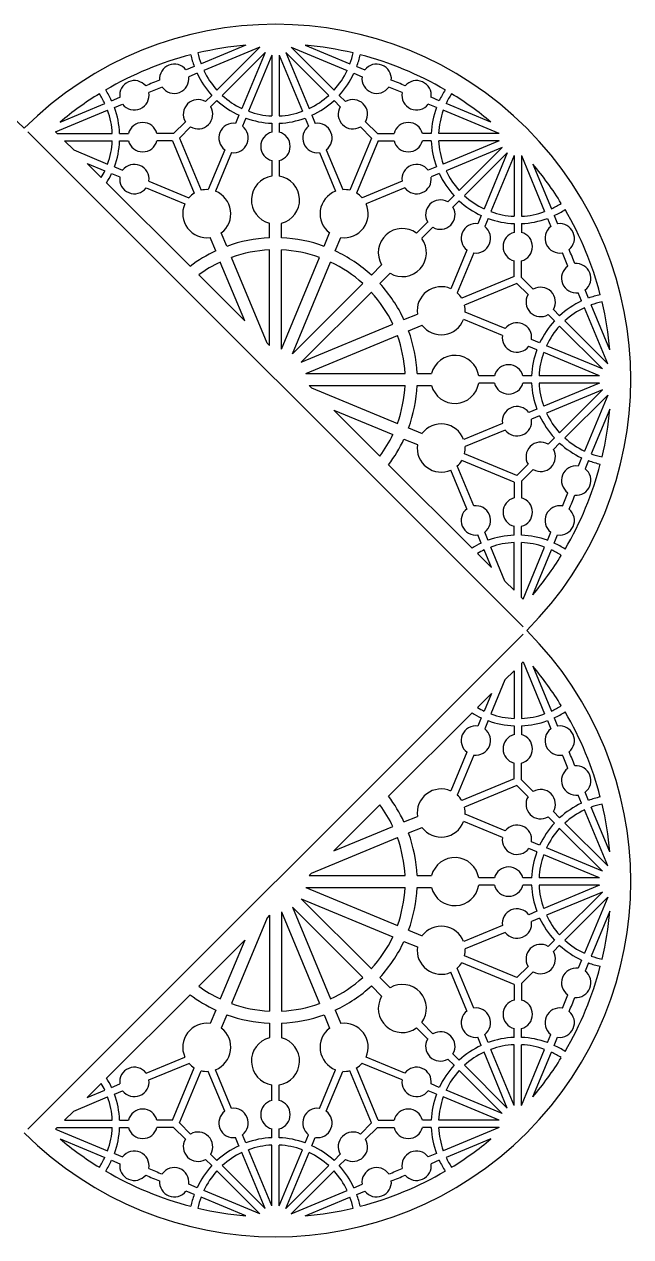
# Model space of a CAD drawing. Extents: x 50 to 298, y 2 to 250.
# Drawn here: x 173.9 to 297.6, y 2.5 to 250 of the extents above; entities that cross this region are included whole.
import ezdxf

# ---------------------------------------------------------------- set-up
doc = ezdxf.new("R2010")
doc.units = 0
doc.layers.get('0').update_dxf_attribs({"linetype": 'CONTINUOUS'})

msp = doc.modelspace()

# ---------------------------------------------------------------- linework, layer by layer
for p, q in [((219.08, 245.76), (209.94, 241.97)), ((221.94, 245.32), (210.51, 240.58)), ((221.94, 245.32), (213.19, 236.57)), ((228.33, 245.32), (239.76, 240.58)), ((228.33, 245.32), (237.08, 236.57)), ((231.19, 245.76), (240.33, 241.97)), ((223, 244.26), (214.25, 235.51)), ((223, 244.26), (218.27, 232.83)), ((224.39, 243.68), (219.65, 232.25)), ((224.39, 243.68), (224.39, 231.31)), ((225.89, 243.68), (230.62, 232.25)), ((225.89, 243.68), (225.89, 231.31)), ((227.27, 244.26), (236.02, 235.51)), ((227.27, 244.26), (232.01, 232.83)), ((208.55, 241.39), (206.88, 240.7)), ((241.72, 241.39), (243.39, 240.7)), ((209.13, 240.01), (207.46, 239.32)), ((241.15, 240.01), (242.82, 239.32)), ((212.13, 235.51), (210.85, 234.23)), ((238.14, 235.51), (239.42, 234.23)), ((181.17, 230.05), (190.31, 233.84)), ((191.7, 234.41), (193.37, 235.11)), ((192.27, 233.03), (193.94, 233.72)), ((213.19, 234.45), (211.91, 233.17)), ((237.08, 234.45), (238.36, 233.17)), ((258, 233.03), (256.33, 233.72)), ((258.57, 234.41), (256.9, 235.11)), ((269.1, 230.05), (259.96, 233.84)), ((180.26, 228.05), (190.89, 232.45)), ((217.69, 231.44), (217, 229.77)), ((219.08, 230.87), (218.39, 229.2)), ((231.19, 230.87), (231.89, 229.2)), ((232.58, 231.44), (233.27, 229.77)), ((270.81, 227.72), (259.39, 232.45)), ((174.6, 228.06), (275.67, 126.99)), ((180.26, 228.05), (180.6, 227.72)), ((204.34, 227.72), (206.75, 230.12)), ((205.54, 226.79), (207.81, 229.06)), ((224.39, 229.81), (224.39, 228)), ((225.89, 229.81), (225.89, 228)), ((244.73, 226.79), (242.47, 229.06)), ((245.93, 227.72), (243.53, 230.12)), ((180.6, 227.72), (191.83, 227.72)), ((182.1, 226.22), (183.96, 224.36)), ((182.1, 226.22), (191.83, 226.22)), ((193.33, 227.72), (195.14, 227.72)), ((193.33, 226.22), (195.14, 226.22)), ((204.34, 227.72), (200.95, 227.72)), ((204.15, 226.22), (200.95, 226.22)), ((204.15, 226.22), (208.57, 215.55)), ((205.54, 226.79), (209.96, 216.12)), ((244.73, 226.79), (240.31, 216.12)), ((246.12, 226.22), (241.7, 215.55)), ((245.93, 227.72), (249.33, 227.72)), ((246.12, 226.22), (249.33, 226.22)), ((256.94, 227.72), (255.14, 227.72)), ((256.94, 226.22), (255.14, 226.22)), ((270.81, 227.72), (258.44, 227.72)), ((270.81, 226.22), (258.44, 226.22)), ((270.81, 226.22), (259.39, 221.49)), ((183.96, 224.36), (190.89, 221.49)), ((214.78, 224.4), (211.4, 216.26)), ((216.16, 223.83), (212.89, 215.94)), ((234.11, 223.83), (237.38, 215.94)), ((235.49, 224.4), (238.87, 216.26)), ((271.39, 224.83), (259.96, 220.1)), ((271.39, 224.83), (262.64, 216.09)), ((272.45, 223.77), (263.7, 215.03)), ((272.45, 223.77), (267.71, 212.35)), ((273.83, 223.2), (269.1, 211.77)), ((273.83, 223.2), (273.83, 210.83)), ((275.33, 223.2), (280.07, 211.77)), ((275.33, 223.2), (275.33, 210.83)), ((186.73, 221.58), (189.59, 218.73)), ((186.73, 221.58), (190.31, 220.1)), ((192.27, 220.91), (193.94, 220.22)), ((224.39, 222.19), (224.39, 218.99)), ((225.89, 222.19), (225.89, 218.99)), ((258, 220.91), (256.33, 220.22)), ((277.67, 221.49), (281.45, 212.35)), ((191.7, 219.53), (193.37, 218.84)), ((199.31, 218), (207.46, 214.62)), ((250.96, 218), (242.81, 214.62)), ((258.57, 219.53), (256.9, 218.84)), ((190.68, 217.64), (207.71, 200.61)), ((198.74, 216.61), (206.63, 213.34)), ((251.54, 216.61), (243.64, 213.34)), ((261.58, 215.03), (260.3, 213.75)), ((262.64, 213.97), (261.36, 212.69)), ((267.14, 210.96), (266.45, 209.29)), ((282.03, 210.96), (282.72, 209.29)), ((223.91, 206.42), (223.91, 209.38)), ((226.36, 206.42), (226.36, 209.38)), ((256.19, 209.64), (253.93, 207.38)), ((257.25, 208.58), (254.99, 206.32)), ((268.53, 210.39), (267.83, 208.72)), ((273.83, 209.33), (273.83, 207.52)), ((275.33, 209.33), (275.33, 207.52)), ((280.64, 210.39), (281.33, 208.72)), ((212.94, 203.75), (211.81, 206.48)), ((215.21, 204.69), (214.08, 207.42)), ((235.06, 204.69), (236.19, 207.42)), ((237.33, 203.75), (238.46, 206.48)), ((223.91, 184.41), (223.91, 203.96)), ((226.36, 183.7), (226.36, 203.96)), ((264.22, 203.92), (260.95, 196.03)), ((265.61, 203.35), (262.24, 195.2)), ((218.87, 189.45), (213.88, 201.48)), ((223.41, 184.91), (216.15, 202.42)), ((226.36, 183.7), (234.12, 202.42)), ((228.63, 182.76), (236.39, 201.48)), ((244.7, 198.82), (246.79, 200.92)), ((273.83, 198.51), (273.83, 201.71)), ((275.33, 198.32), (275.33, 201.71)), ((209.47, 198.85), (218.87, 189.45)), ((246.44, 197.09), (248.53, 199.18)), ((273.83, 198.51), (263.16, 194.09)), ((275.33, 198.32), (277.74, 195.91)), ((228.63, 182.76), (242.96, 197.09)), ((274.41, 197.12), (263.74, 192.7)), ((274.41, 197.12), (276.67, 194.85)), ((289.01, 194.11), (288.32, 195.78)), ((230.37, 181.02), (244.7, 195.35)), ((287.62, 193.53), (286.93, 195.2)), ((251.36, 189.72), (254.1, 190.85)), ((272.02, 187.88), (263.87, 191.26)), ((282.06, 189.47), (280.78, 190.75)), ((283.12, 190.53), (281.84, 191.81)), ((292.93, 180.72), (288.2, 192.15)), ((293.37, 183.58), (289.58, 192.72)), ((230.37, 181.02), (249.09, 188.78)), ((252.3, 187.45), (255.04, 188.58)), ((271.44, 186.5), (263.55, 189.77)), ((291.87, 179.66), (283.12, 188.41)), ((292.93, 180.72), (284.18, 189.47)), ((231.31, 178.75), (250.03, 186.51)), ((279.05, 184.97), (277.38, 185.66)), ((223.41, 184.91), (223.91, 184.41)), ((278.48, 183.58), (276.81, 184.27)), ((291.87, 179.66), (280.44, 184.39)), ((291.29, 178.27), (279.87, 183.01)), ((231.31, 178.75), (251.57, 178.75)), ((254.03, 178.75), (256.99, 178.75)), ((269.81, 178.27), (266.61, 178.27)), ((277.42, 178.27), (275.62, 178.27)), ((291.29, 178.27), (278.93, 178.27)), ((232.02, 176.3), (232.52, 175.79)), ((232.02, 176.3), (251.57, 176.3)), ((232.52, 175.79), (250.03, 168.54)), ((254.03, 176.3), (256.99, 176.3)), ((269.81, 176.77), (266.61, 176.77)), ((277.42, 176.77), (275.62, 176.77)), ((291.29, 176.77), (278.93, 176.77)), ((291.29, 176.77), (279.87, 172.04)), ((291.87, 175.39), (280.44, 170.65)), ((291.87, 175.39), (283.12, 166.64)), ((292.93, 174.33), (284.18, 165.58)), ((292.93, 174.33), (288.2, 162.9)), ((237.06, 171.25), (246.46, 161.85)), ((237.06, 171.25), (249.09, 166.27)), ((278.48, 171.47), (276.81, 170.77)), ((293.37, 171.47), (289.58, 162.33)), ((271.44, 168.55), (263.55, 165.28)), ((279.05, 170.08), (277.38, 169.39)), ((252.3, 167.6), (255.04, 166.47)), ((272.02, 167.17), (263.87, 163.79)), ((251.36, 165.33), (254.1, 164.2)), ((282.06, 165.58), (280.78, 164.3)), ((283.12, 164.52), (281.84, 163.24)), ((273.83, 156.54), (263.16, 160.96)), ((274.41, 157.93), (263.74, 162.35)), ((287.62, 161.51), (286.93, 159.84)), ((289.01, 160.94), (288.32, 159.27)), ((248.22, 160.1), (265.25, 143.07)), ((264.22, 151.12), (260.95, 159.02)), ((265.61, 151.7), (262.24, 159.85)), ((274.41, 157.93), (276.67, 160.19)), ((275.33, 156.73), (277.74, 159.13)), ((273.83, 156.54), (273.83, 153.33)), ((275.33, 156.73), (275.33, 153.33)), ((268.53, 144.66), (267.83, 146.33)), ((273.83, 145.72), (273.83, 147.52)), ((275.33, 145.72), (275.33, 147.52)), ((280.64, 144.66), (281.33, 146.33)), ((267.14, 144.09), (266.45, 145.76)), ((273.83, 134.48), (273.83, 144.22)), ((275.33, 132.98), (275.33, 144.22)), ((282.03, 144.09), (282.72, 145.76)), ((266.34, 141.97), (269.2, 139.12)), ((269.2, 139.12), (267.71, 142.7)), ((271.97, 136.35), (269.1, 143.27)), ((275.67, 132.65), (280.07, 143.27)), ((277.67, 133.56), (281.45, 142.7)), ((271.97, 136.35), (273.83, 134.48)), ((275.33, 132.98), (275.67, 132.65)), ((275.67, 125.53), (174.6, 24.46)), ((275.67, 119.87), (275.33, 119.53)), ((275.33, 119.53), (275.33, 108.3)), ((275.67, 119.87), (280.07, 109.24)), ((277.67, 118.96), (281.45, 109.82)), ((273.83, 118.03), (271.97, 116.17)), ((273.83, 118.03), (273.83, 108.3)), ((271.97, 116.17), (269.1, 109.24)), ((269.2, 113.4), (266.34, 110.54)), ((269.2, 113.4), (267.71, 109.82)), ((265.25, 109.45), (248.22, 92.42)), ((267.14, 108.43), (266.45, 106.76)), ((268.53, 107.86), (267.83, 106.19)), ((273.83, 106.8), (273.83, 104.99)), ((275.33, 106.8), (275.33, 104.99)), ((280.64, 107.86), (281.33, 106.19)), ((282.03, 108.43), (282.72, 106.76)), ((264.22, 101.39), (260.95, 93.5)), ((265.61, 100.82), (262.24, 92.67)), ((273.83, 95.98), (273.83, 99.18)), ((275.33, 95.79), (275.33, 99.18)), ((273.83, 95.98), (263.16, 91.56)), ((274.41, 94.59), (263.74, 90.17)), ((274.41, 94.59), (276.67, 92.32)), ((275.33, 95.79), (277.74, 93.38)), ((287.62, 91), (286.93, 92.67)), ((289.01, 91.58), (288.32, 93.25)), ((246.46, 90.66), (237.06, 81.26)), ((283.12, 88), (281.84, 89.28)), ((292.93, 78.19), (288.2, 89.62)), ((293.37, 81.05), (289.58, 90.19)), ((251.36, 87.19), (254.1, 88.32)), ((271.44, 83.97), (263.55, 87.24)), ((272.02, 85.35), (263.87, 88.73)), ((282.06, 86.94), (280.78, 88.21)), ((292.93, 78.19), (284.18, 86.94)), ((237.06, 81.26), (249.09, 86.24)), ((252.3, 84.92), (255.04, 86.05)), ((291.87, 77.13), (283.12, 85.87)), ((232.52, 76.72), (250.03, 83.97)), ((278.48, 81.05), (276.81, 81.74)), ((279.05, 82.44), (277.38, 83.13)), ((291.87, 77.13), (280.44, 81.86)), ((291.29, 75.74), (279.87, 80.48)), ((232.52, 76.72), (232.02, 76.22)), ((232.02, 76.22), (251.57, 76.22)), ((254.03, 76.22), (256.99, 76.22)), ((269.81, 75.74), (266.61, 75.74)), ((277.42, 75.74), (275.62, 75.74)), ((291.29, 75.74), (278.93, 75.74)), ((231.31, 73.76), (251.57, 73.76)), ((231.31, 73.76), (250.03, 66.01)), ((254.03, 73.76), (256.99, 73.76)), ((269.81, 74.24), (266.61, 74.24)), ((277.42, 74.24), (275.62, 74.24)), ((291.29, 74.24), (278.93, 74.24)), ((291.29, 74.24), (279.87, 69.51)), ((291.87, 72.86), (280.44, 68.12)), ((291.87, 72.86), (283.12, 64.11)), ((292.93, 71.8), (284.18, 63.05)), ((292.93, 71.8), (288.2, 60.37)), ((228.63, 69.76), (242.96, 55.43)), ((228.63, 69.76), (236.39, 51.04)), ((230.37, 71.49), (249.09, 63.74)), ((230.37, 71.49), (244.7, 57.17)), ((223.41, 67.61), (216.15, 50.1)), ((223.91, 68.11), (223.41, 67.61)), ((223.91, 68.11), (223.91, 48.56)), ((226.36, 68.82), (234.12, 50.1)), ((226.36, 68.82), (226.36, 48.56)), ((278.48, 68.94), (276.81, 68.24)), ((279.05, 67.55), (277.38, 66.86)), ((293.37, 68.94), (289.58, 59.8)), ((252.3, 65.07), (255.04, 63.94)), ((271.44, 66.02), (263.55, 62.75)), ((272.02, 64.63), (263.87, 61.26)), ((218.87, 63.07), (209.47, 53.67)), ((218.87, 63.07), (213.88, 51.04)), ((251.36, 62.8), (254.1, 61.67)), ((282.06, 63.05), (280.78, 61.77)), ((283.12, 61.99), (281.84, 60.71)), ((274.41, 55.4), (263.74, 59.82)), ((265.61, 49.17), (262.24, 57.32)), ((273.83, 54.01), (263.16, 58.43)), ((274.41, 55.4), (276.67, 57.66)), ((287.62, 58.98), (286.93, 57.31)), ((289.01, 58.41), (288.32, 56.74)), ((246.44, 55.43), (248.53, 53.34)), ((264.22, 48.59), (260.95, 56.49)), ((275.33, 54.2), (277.74, 56.6)), ((244.7, 53.69), (246.79, 51.6)), ((273.83, 54.01), (273.83, 50.8)), ((275.33, 54.2), (275.33, 50.8)), ((207.71, 51.91), (190.68, 34.88)), ((212.94, 48.77), (211.81, 46.03)), ((215.21, 47.83), (214.08, 45.09)), ((235.06, 47.83), (236.19, 45.09)), ((237.33, 48.77), (238.46, 46.03)), ((223.91, 46.1), (223.91, 43.14)), ((226.36, 46.1), (226.36, 43.14)), ((256.19, 42.88), (253.93, 45.14)), ((257.25, 43.94), (254.99, 46.2)), ((273.83, 43.19), (273.83, 44.99)), ((275.33, 43.19), (275.33, 44.99)), ((267.14, 41.56), (266.45, 43.23)), ((268.53, 42.13), (267.83, 43.8)), ((280.64, 42.13), (281.33, 43.8)), ((282.03, 41.56), (282.72, 43.23)), ((262.64, 38.55), (261.36, 39.83)), ((272.45, 28.74), (267.71, 40.17)), ((273.83, 29.32), (269.1, 40.74)), ((273.83, 29.32), (273.83, 41.69)), ((275.33, 29.32), (275.33, 41.69)), ((275.33, 29.32), (280.07, 40.74)), ((277.67, 31.03), (281.45, 40.17)), ((198.74, 35.9), (206.63, 39.17)), ((199.31, 34.52), (207.46, 37.89)), ((250.96, 34.52), (242.81, 37.89)), ((251.54, 35.9), (243.64, 39.17)), ((261.58, 37.49), (260.3, 38.77)), ((272.45, 28.74), (263.7, 37.49)), ((204.15, 26.3), (208.57, 36.97)), ((205.54, 25.72), (209.96, 36.39)), ((214.78, 28.11), (211.4, 36.26)), ((216.16, 28.69), (212.89, 36.58)), ((234.11, 28.69), (237.38, 36.58)), ((235.49, 28.11), (238.87, 36.26)), ((244.73, 25.72), (240.31, 36.39)), ((246.12, 26.3), (241.7, 36.97)), ((271.39, 27.68), (262.64, 36.43)), ((189.59, 33.79), (186.73, 30.93)), ((186.73, 30.93), (190.31, 32.42)), ((191.7, 32.99), (193.37, 33.68)), ((192.27, 31.6), (193.94, 32.3)), ((224.39, 30.32), (224.39, 33.52)), ((225.89, 30.32), (225.89, 33.52)), ((258, 31.6), (256.33, 32.3)), ((258.57, 32.99), (256.9, 33.68)), ((271.39, 27.68), (259.96, 32.42)), ((183.96, 28.16), (190.89, 31.03)), ((270.81, 26.3), (259.39, 31.03)), ((183.96, 28.16), (182.1, 26.3)), ((180.6, 24.8), (180.26, 24.46)), ((180.6, 24.8), (191.83, 24.8)), ((182.1, 26.3), (191.83, 26.3)), ((193.33, 26.3), (195.14, 26.3)), ((193.33, 24.8), (195.14, 24.8)), ((204.15, 26.3), (200.95, 26.3)), ((204.34, 24.8), (200.95, 24.8)), ((204.34, 24.8), (206.75, 22.39)), ((205.54, 25.72), (207.81, 23.45)), ((244.73, 25.72), (242.47, 23.45)), ((245.93, 24.8), (243.53, 22.39)), ((245.93, 24.8), (249.33, 24.8)), ((246.12, 26.3), (249.33, 26.3)), ((256.94, 26.3), (255.14, 26.3)), ((256.94, 24.8), (255.14, 24.8)), ((270.81, 26.3), (258.44, 26.3)), ((270.81, 24.8), (258.44, 24.8)), ((270.81, 24.8), (259.39, 20.06)), ((180.26, 24.46), (190.89, 20.06)), ((181.17, 22.46), (190.31, 18.68)), ((217.69, 21.08), (217, 22.74)), ((219.08, 21.65), (218.39, 23.32)), ((224.39, 22.71), (224.39, 24.51)), ((225.89, 22.71), (225.89, 24.51)), ((231.19, 21.65), (231.89, 23.32)), ((232.58, 21.08), (233.27, 22.74)), ((269.1, 22.46), (259.96, 18.68)), ((224.39, 8.83), (219.65, 20.26)), ((224.39, 8.83), (224.39, 21.2)), ((225.89, 8.83), (225.89, 21.2)), ((225.89, 8.83), (230.62, 20.26)), ((191.7, 18.1), (193.37, 17.41)), ((192.27, 19.49), (193.94, 18.8)), ((212.13, 17.01), (210.85, 18.29)), ((213.19, 18.07), (211.91, 19.35)), ((223, 8.26), (218.27, 19.69)), ((227.27, 8.26), (232.01, 19.69)), ((237.08, 18.07), (238.36, 19.35)), ((238.14, 17.01), (239.42, 18.29)), ((258, 19.49), (256.33, 18.8)), ((258.57, 18.1), (256.9, 17.41)), ((221.94, 7.2), (213.19, 15.95)), ((223, 8.26), (214.25, 17.01)), ((227.27, 8.26), (236.02, 17.01)), ((228.33, 7.2), (237.08, 15.95)), ((209.13, 12.51), (207.46, 13.2)), ((241.15, 12.51), (242.82, 13.2)), ((208.55, 11.12), (206.88, 11.81)), ((219.08, 6.76), (209.94, 10.55)), ((221.94, 7.2), (210.51, 11.93)), ((228.33, 7.2), (239.76, 11.93)), ((231.19, 6.76), (240.33, 10.55)), ((241.72, 11.12), (243.39, 11.81))]:
    msp.add_line(p, q)
for centre, radius, start, end in [((122.61, 177.52), 72.5, 45, 225), ((225.14, 177.52), 72.5, 315, 135), ((225.14, 177.52), 68.5, 95.0727, 103.3531), ((225.14, 177.52), 68.5, 76.6469, 84.9273), ((225.14, 177.52), 68.5, 104.6087, 120.3913), ((225.14, 247.45), 17.66, 191.9078, 200.0655), ((225.14, 247.45), 16.16, 191.7152, 199.8394), ((225.14, 247.45), 16.16, 340.1606, 348.2848), ((225.14, 247.45), 17.66, 339.9345, 348.0922), ((225.14, 177.52), 68.5, 59.6087, 75.3913), ((204.48, 238.9), 3, 36.9775, 185.4009), ((225.14, 247.45), 16.16, 205.1606, 222.3394), ((225.14, 247.45), 16.16, 317.6606, 334.8394), ((245.79, 238.9), 3, 354.5991, 143.0225), ((196.34, 235.52), 3, 39.5991, 188.0225), ((225.14, 177.52), 65.51, 111.1525, 113.8475), ((204.48, 238.9), 3, 214.3634, 8.0225), ((225.14, 247.45), 17.66, 204.9345, 222.5655), ((225.14, 247.45), 17.66, 317.4345, 335.0655), ((245.79, 238.9), 3, 171.9775, 325.6366), ((225.14, 177.52), 65.51, 66.1525, 68.8475), ((253.93, 235.52), 3, 351.9775, 140.4009), ((225.14, 177.52), 68.5, 121.6469, 129.9273), ((175.69, 226.97), 16.16, 25.1606, 33.2848), ((175.69, 226.97), 17.66, 24.9345, 33.0922), ((196.34, 235.52), 3, 216.9775, 10.6366), ((225.14, 177.52), 64.01, 111.1823, 113.8177), ((225.14, 247.45), 16.16, 227.6606, 244.8394), ((225.14, 247.45), 16.16, 295.1606, 312.3394), ((225.14, 177.52), 64.01, 66.1823, 68.8177), ((253.93, 235.52), 3, 169.3634, 323.0225), ((274.58, 226.97), 17.66, 146.9078, 155.0655), ((274.58, 226.97), 16.16, 146.7152, 154.8394), ((225.14, 177.52), 68.5, 50.0727, 58.3531), ((175.69, 226.97), 17.66, 2.4345, 20.0655), ((209.33, 231.65), 3, 59.4775, 210.5225), ((209.33, 231.65), 3, 239.4775, 30.5225), ((225.14, 247.45), 17.66, 227.4345, 245.0655), ((225.14, 247.45), 17.66, 294.9345, 312.5655), ((240.94, 231.65), 3, 149.4775, 300.5225), ((240.94, 231.65), 3, 329.4775, 120.5225), ((274.58, 226.97), 17.66, 159.9345, 177.5655), ((175.69, 226.97), 16.16, 2.6606, 19.8394), ((225.14, 247.45), 17.66, 249.9345, 267.5655), ((225.14, 247.45), 16.16, 250.1606, 267.3394), ((225.14, 247.45), 16.16, 272.6606, 289.8394), ((225.14, 247.45), 17.66, 272.4345, 290.0655), ((274.58, 226.97), 16.16, 160.1606, 177.3394), ((198.04, 226.97), 3, 14.4775, 165.5225), ((216.58, 226.8), 3, 81.9775, 233.0225), ((216.58, 226.8), 3, 261.9775, 53.0225), ((225.14, 225.1), 3, 104.4775, 255.5225), ((225.14, 225.1), 3, 284.4775, 75.5225), ((233.69, 226.8), 3, 126.9775, 278.0225), ((233.69, 226.8), 3, 306.9775, 98.0225), ((252.23, 226.97), 3, 14.4775, 165.5225), ((175.69, 226.97), 16.16, 340.1606, 357.3394), ((175.69, 226.97), 17.66, 339.9345, 357.5655), ((198.04, 226.97), 3, 194.4775, 345.5225), ((252.23, 226.97), 3, 194.4775, 345.5225), ((274.58, 226.97), 17.66, 182.4345, 200.0655), ((274.58, 226.97), 16.16, 182.6606, 199.8394), ((196.34, 218.42), 3, 351.9775, 143.0225), ((253.93, 218.42), 3, 36.9775, 188.0225), ((225.14, 177.52), 68.5, 31.6469, 39.9273), ((175.69, 226.97), 16.16, 329.334, 334.8394), ((175.69, 226.97), 17.66, 328.0935, 335.0655), ((196.34, 218.42), 3, 171.9775, 323.0225), ((225.14, 214.14), 4.91, 98.7791, 255.5225), ((225.14, 214.14), 4.91, 284.4775, 81.2209), ((253.93, 218.42), 3, 216.9775, 8.0225), ((274.58, 226.97), 17.66, 204.9345, 222.5655), ((274.58, 226.97), 16.16, 205.1606, 222.3394), ((211.12, 211.35), 4.91, 121.2791, 138.2422), ((211.12, 211.35), 4.91, 86.7578, 103.7209), ((211.12, 211.35), 4.91, 306.9775, 68.9078), ((239.15, 211.35), 4.91, 111.0922, 233.0225), ((239.15, 211.35), 4.91, 76.2791, 93.2422), ((239.15, 211.35), 4.91, 41.7578, 58.7209), ((211.12, 211.35), 4.91, 156.0922, 278.0225), ((239.15, 211.35), 4.91, 261.9775, 23.9078), ((258.78, 211.16), 3, 59.4775, 210.5225), ((274.58, 226.97), 17.66, 227.4345, 245.0655), ((274.58, 226.97), 16.16, 227.6606, 244.8394), ((274.58, 226.97), 16.16, 295.1606, 303.2848), ((258.78, 211.16), 3, 239.4775, 30.5225), ((274.58, 226.97), 16.16, 250.1606, 267.3394), ((274.58, 226.97), 16.16, 272.6606, 289.8394), ((274.58, 226.97), 17.66, 294.9345, 303.0922), ((225.14, 177.52), 68.5, 14.6087, 30.3913), ((251.03, 203.41), 4.91, 53.7791, 210.5225), ((266.03, 206.32), 3, 81.9775, 233.0225), ((266.03, 206.32), 3, 261.9775, 53.0225), ((274.58, 226.97), 17.66, 249.9345, 267.5655), ((274.58, 226.97), 17.66, 272.4345, 290.0655), ((283.14, 206.32), 3, 126.9775, 280.6366), ((283.14, 206.32), 3, 309.5991, 98.0225), ((225.14, 177.52), 28.92, 92.4345, 110.0655), ((225.14, 177.52), 28.92, 69.9345, 87.5655), ((251.03, 203.41), 4.91, 239.4775, 36.2209), ((274.58, 204.62), 3, 104.4775, 255.5225), ((274.58, 204.62), 3, 284.4775, 75.5225), ((225.14, 177.52), 28.92, 114.9345, 127.0503), ((225.14, 177.52), 26.46, 92.6606, 109.8394), ((225.14, 177.52), 26.46, 70.1606, 87.3394), ((225.14, 177.52), 28.92, 47.4345, 65.0655), ((225.14, 177.52), 64.01, 21.1823, 23.8177), ((225.14, 177.52), 65.51, 21.1525, 23.8475), ((225.14, 177.52), 26.46, 115.1606, 126.3068), ((225.14, 177.52), 26.46, 47.6606, 64.8394), ((286.51, 198.17), 3, 124.3634, 278.0225), ((286.51, 198.17), 3, 306.9775, 95.4009), ((225.14, 177.52), 28.92, 24.9345, 42.5655), ((258.96, 191.54), 4.91, 66.0922, 188.0225), ((279.26, 193.33), 3, 329.4775, 120.5225), ((225.14, 177.52), 26.46, 25.1606, 42.3394), ((258.96, 191.54), 4.91, 31.2791, 48.2422), ((279.26, 193.33), 3, 149.4775, 300.5225), ((295.06, 177.52), 17.66, 114.9345, 132.5655), ((295.06, 177.52), 17.66, 101.9078, 110.0655), ((295.06, 177.52), 16.16, 101.7152, 109.8394), ((225.14, 177.52), 68.5, 5.0727, 13.3531), ((258.96, 191.54), 4.91, 356.7578, 13.7209), ((295.06, 177.52), 16.16, 115.1606, 132.3394), ((258.96, 191.54), 4.91, 216.9775, 338.9078), ((274.41, 186.08), 3, 351.9775, 143.0225), ((295.06, 177.52), 17.66, 137.4345, 155.0655), ((295.06, 177.52), 16.16, 137.6606, 154.8394), ((225.14, 177.52), 26.46, 2.6606, 19.8394), ((225.14, 177.52), 28.92, 2.4345, 20.0655), ((274.41, 186.08), 3, 171.9775, 323.0225), ((295.06, 177.52), 17.66, 159.9345, 177.5655), ((261.75, 177.52), 4.91, 8.7791, 165.5225), ((295.06, 177.52), 16.16, 160.1606, 177.3394), ((272.71, 177.52), 3, 14.4775, 165.5225), ((225.14, 177.52), 26.46, 340.1606, 357.3394), ((225.14, 177.52), 28.92, 339.9345, 357.5655), ((261.75, 177.52), 4.91, 194.4775, 351.2209), ((272.71, 177.52), 3, 194.4775, 345.5225), ((295.06, 177.52), 17.66, 182.4345, 200.0655), ((295.06, 177.52), 16.16, 182.6606, 199.8394), ((274.41, 168.97), 3, 36.9775, 188.0225), ((225.14, 177.52), 68.5, 346.6469, 354.9273), ((258.96, 163.51), 4.91, 21.0922, 143.0225), ((274.41, 168.97), 3, 216.9775, 8.0225), ((295.06, 177.52), 17.66, 204.9345, 222.5655), ((295.06, 177.52), 16.16, 205.1606, 222.3394), ((225.14, 177.52), 26.46, 323.6932, 334.8394), ((225.14, 177.52), 28.92, 322.9497, 335.0655), ((258.96, 163.51), 4.91, 171.9775, 293.9078), ((258.96, 163.51), 4.91, 346.2791, 3.2422), ((279.26, 161.72), 3, 59.4775, 210.5225), ((295.06, 177.52), 17.66, 227.4345, 245.0655), ((295.06, 177.52), 16.16, 227.6606, 244.8394), ((258.96, 163.51), 4.91, 311.7578, 328.7209), ((279.26, 161.72), 3, 239.4775, 30.5225), ((295.06, 177.52), 17.66, 249.9345, 258.0922), ((295.06, 177.52), 16.16, 250.1606, 258.2848), ((286.51, 156.87), 3, 81.9775, 235.6366), ((225.14, 177.52), 68.5, 329.6087, 345.3913), ((286.51, 156.87), 3, 264.5991, 53.0225), ((225.14, 177.52), 64.01, 336.1823, 338.8177), ((225.14, 177.52), 65.51, 336.1525, 338.8475), ((266.03, 148.73), 3, 126.9775, 278.0225), ((266.03, 148.73), 3, 306.9775, 98.0225), ((274.58, 150.43), 3, 104.4775, 255.5225), ((274.58, 150.43), 3, 284.4775, 75.5225), ((283.14, 148.73), 3, 79.3634, 233.0225), ((283.14, 148.73), 3, 261.9775, 50.4009), ((274.58, 128.08), 17.66, 114.9345, 121.9065), ((274.58, 128.08), 17.66, 92.4345, 110.0655), ((274.58, 128.08), 16.16, 92.6606, 109.8394), ((274.58, 128.08), 17.66, 69.9345, 87.5655), ((274.58, 128.08), 16.16, 70.1606, 87.3394), ((274.58, 128.08), 17.66, 56.9078, 65.0655), ((274.58, 128.08), 16.16, 115.1606, 120.666), ((225.14, 177.52), 68.5, 320.0727, 328.3531), ((274.58, 128.08), 16.16, 56.7152, 64.8394), ((225.14, 74.99), 72.5, 225, 45), ((225.14, 74.99), 68.5, 31.6469, 39.9273), ((274.58, 124.44), 17.66, 238.0935, 245.0655), ((274.58, 124.44), 16.16, 239.334, 244.8394), ((274.58, 124.44), 16.16, 250.1606, 267.3394), ((274.58, 124.44), 16.16, 272.6606, 289.8394), ((274.58, 124.44), 16.16, 295.1606, 303.2848), ((274.58, 124.44), 17.66, 294.9345, 303.0922), ((225.14, 74.99), 68.5, 14.6087, 30.3913), ((266.03, 103.79), 3, 81.9775, 233.0225), ((274.58, 124.44), 17.66, 249.9345, 267.5655), ((274.58, 124.44), 17.66, 272.4345, 290.0655), ((283.14, 103.79), 3, 309.5991, 98.0225), ((266.03, 103.79), 3, 261.9775, 53.0225), ((274.58, 102.09), 3, 104.4775, 255.5225), ((274.58, 102.09), 3, 284.4775, 75.5225), ((283.14, 103.79), 3, 126.9775, 280.6366), ((225.14, 74.99), 64.01, 21.1823, 23.8177), ((225.14, 74.99), 65.51, 21.1525, 23.8475), ((286.51, 95.64), 3, 124.3634, 278.0225), ((286.51, 95.64), 3, 306.9775, 95.4009), ((225.14, 74.99), 28.92, 24.9345, 37.0503), ((258.96, 89), 4.91, 66.0922, 188.0225), ((258.96, 89), 4.91, 31.2791, 48.2422), ((279.26, 90.8), 3, 149.4775, 300.5225), ((279.26, 90.8), 3, 329.4775, 120.5225), ((295.06, 74.99), 17.66, 101.9078, 110.0655), ((225.14, 74.99), 26.46, 25.1606, 36.3068), ((258.96, 89), 4.91, 356.7578, 13.7209), ((295.06, 74.99), 17.66, 114.9345, 132.5655), ((295.06, 74.99), 16.16, 115.1606, 132.3394), ((295.06, 74.99), 16.16, 101.7152, 109.8394), ((225.14, 74.99), 68.5, 5.0727, 13.3531), ((258.96, 89), 4.91, 216.9775, 338.9078), ((295.06, 74.99), 17.66, 137.4345, 155.0655), ((225.14, 74.99), 28.92, 2.4345, 20.0655), ((274.41, 83.55), 3, 351.9775, 143.0225), ((295.06, 74.99), 16.16, 137.6606, 154.8394), ((225.14, 74.99), 26.46, 2.6606, 19.8394), ((274.41, 83.55), 3, 171.9775, 323.0225), ((261.75, 74.99), 4.91, 8.7791, 165.5225), ((295.06, 74.99), 17.66, 159.9345, 177.5655), ((295.06, 74.99), 16.16, 160.1606, 177.3394), ((272.71, 74.99), 3, 14.4775, 165.5225), ((225.14, 74.99), 26.46, 340.1606, 357.3394), ((225.14, 74.99), 28.92, 339.9345, 357.5655), ((261.75, 74.99), 4.91, 194.4775, 351.2209), ((272.71, 74.99), 3, 194.4775, 345.5225), ((295.06, 74.99), 17.66, 182.4345, 200.0655), ((295.06, 74.99), 16.16, 182.6606, 199.8394), ((274.41, 66.44), 3, 36.9775, 188.0225), ((274.41, 66.44), 3, 216.9775, 8.0225), ((295.06, 74.99), 17.66, 204.9345, 222.5655), ((295.06, 74.99), 16.16, 205.1606, 222.3394), ((225.14, 74.99), 68.5, 346.6469, 354.9273), ((258.96, 60.98), 4.91, 21.0922, 143.0225), ((225.14, 74.99), 26.46, 317.6606, 334.8394), ((225.14, 74.99), 28.92, 317.4345, 335.0655), ((279.26, 59.19), 3, 59.4775, 210.5225), ((295.06, 74.99), 17.66, 227.4345, 245.0655), ((295.06, 74.99), 16.16, 227.6606, 244.8394), ((258.96, 60.98), 4.91, 171.9775, 293.9078), ((258.96, 60.98), 4.91, 346.2791, 3.2422), ((279.26, 59.19), 3, 239.4775, 30.5225), ((295.06, 74.99), 16.16, 250.1606, 258.2848), ((258.96, 60.98), 4.91, 311.7578, 328.7209), ((286.51, 54.34), 3, 81.9775, 235.6366), ((225.14, 74.99), 68.5, 329.6087, 345.3913), ((295.06, 74.99), 17.66, 249.9345, 258.0922), ((225.14, 74.99), 26.46, 295.1606, 312.3394), ((286.51, 54.34), 3, 264.5991, 53.0225), ((225.14, 74.99), 26.46, 233.6932, 244.8394), ((225.14, 74.99), 28.92, 294.9345, 312.5655), ((251.03, 49.1), 4.91, 323.7791, 120.5225), ((225.14, 74.99), 28.92, 232.9497, 245.0655), ((225.14, 74.99), 26.46, 250.1606, 267.3394), ((225.14, 74.99), 26.46, 272.6606, 289.8394), ((251.03, 49.1), 4.91, 149.4775, 306.2209), ((274.58, 47.9), 3, 104.4775, 255.5225), ((274.58, 47.9), 3, 284.4775, 75.5225), ((225.14, 74.99), 64.01, 336.1823, 338.8177), ((225.14, 74.99), 65.51, 336.1525, 338.8475), ((225.14, 74.99), 28.92, 249.9345, 267.5655), ((225.14, 74.99), 28.92, 272.4345, 290.0655), ((266.03, 46.2), 3, 126.9775, 278.0225), ((266.03, 46.2), 3, 306.9775, 98.0225), ((283.14, 46.2), 3, 79.3634, 233.0225), ((283.14, 46.2), 3, 261.9775, 50.4009), ((211.12, 41.17), 4.91, 81.9775, 203.9078), ((211.12, 41.17), 4.91, 291.0922, 53.0225), ((239.15, 41.17), 4.91, 126.9775, 248.9078), ((239.15, 41.17), 4.91, 336.0922, 98.0225), ((225.14, 38.38), 4.91, 104.4775, 261.2209), ((225.14, 38.38), 4.91, 278.7791, 75.5225), ((258.78, 41.35), 3, 149.4775, 300.5225), ((258.78, 41.35), 3, 329.4775, 120.5225), ((274.58, 25.55), 17.66, 92.4345, 110.0655), ((274.58, 25.55), 17.66, 69.9345, 87.5655), ((274.58, 25.55), 17.66, 114.9345, 132.5655), ((274.58, 25.55), 16.16, 115.1606, 132.3394), ((274.58, 25.55), 16.16, 92.6606, 109.8394), ((274.58, 25.55), 16.16, 70.1606, 87.3394), ((274.58, 25.55), 16.16, 56.7152, 64.8394), ((274.58, 25.55), 17.66, 56.9078, 65.0655), ((211.12, 41.17), 4.91, 221.7578, 238.7209), ((239.15, 41.17), 4.91, 301.2791, 318.2422), ((274.58, 25.55), 17.66, 137.4345, 155.0655), ((225.14, 74.99), 68.5, 320.0727, 328.3531), ((175.69, 25.55), 17.66, 24.9345, 31.9065), ((196.34, 34.1), 3, 36.9775, 188.0225), ((211.12, 41.17), 4.91, 256.2791, 273.2422), ((239.15, 41.17), 4.91, 266.7578, 283.7209), ((253.93, 34.1), 3, 351.9775, 143.0225), ((274.58, 25.55), 16.16, 137.6606, 154.8394), ((175.69, 25.55), 16.16, 25.1606, 30.666), ((196.34, 34.1), 3, 216.9775, 8.0225), ((253.93, 34.1), 3, 171.9775, 323.0225), ((175.69, 25.55), 16.16, 2.6606, 19.8394), ((175.69, 25.55), 17.66, 2.4345, 20.0655), ((225.14, 27.42), 3, 104.4775, 255.5225), ((225.14, 27.42), 3, 284.4775, 75.5225), ((274.58, 25.55), 17.66, 159.9345, 177.5655), ((274.58, 25.55), 16.16, 160.1606, 177.3394), ((198.04, 25.55), 3, 14.4775, 165.5225), ((216.58, 25.72), 3, 126.9775, 278.0225), ((216.58, 25.72), 3, 306.9775, 98.0225), ((233.69, 25.72), 3, 81.9775, 233.0225), ((233.69, 25.72), 3, 261.9775, 53.0225), ((252.23, 25.55), 3, 14.4775, 165.5225), ((175.69, 25.55), 16.16, 340.1606, 357.3394), ((175.69, 25.55), 17.66, 339.9345, 357.5655), ((198.04, 25.55), 3, 194.4775, 345.5225), ((252.23, 25.55), 3, 194.4775, 345.5225), ((274.58, 25.55), 17.66, 182.4345, 200.0655), ((274.58, 25.55), 16.16, 182.6606, 199.8394), ((225.14, 74.99), 68.5, 230.0727, 238.3531), ((209.33, 20.87), 3, 149.4775, 300.5225), ((209.33, 20.87), 3, 329.4775, 120.5225), ((225.14, 5.06), 17.66, 92.4345, 110.0655), ((225.14, 5.06), 17.66, 69.9345, 87.5655), ((240.94, 20.87), 3, 59.4775, 210.5225), ((240.94, 20.87), 3, 239.4775, 30.5225), ((225.14, 74.99), 68.5, 301.6469, 309.9273), ((196.34, 16.99), 3, 349.3634, 143.0225), ((225.14, 5.06), 17.66, 114.9345, 132.5655), ((225.14, 5.06), 16.16, 92.6606, 109.8394), ((225.14, 5.06), 16.16, 70.1606, 87.3394), ((225.14, 5.06), 17.66, 47.4345, 65.0655), ((253.93, 16.99), 3, 36.9775, 190.6366), ((175.69, 25.55), 16.16, 326.7152, 334.8394), ((175.69, 25.55), 17.66, 326.9078, 335.0655), ((196.34, 16.99), 3, 171.9775, 320.4009), ((225.14, 5.06), 16.16, 115.1606, 132.3394), ((225.14, 5.06), 16.16, 47.6606, 64.8394), ((253.93, 16.99), 3, 219.5991, 8.0225), ((274.58, 25.55), 17.66, 204.9345, 213.0922), ((274.58, 25.55), 16.16, 205.1606, 213.2848), ((225.14, 74.99), 68.5, 239.6087, 255.3913), ((225.14, 74.99), 65.51, 246.1525, 248.8475), ((225.14, 74.99), 64.01, 246.1823, 248.8177), ((204.48, 13.62), 3, 351.9775, 145.6366), ((225.14, 5.06), 17.66, 137.4345, 155.0655), ((225.14, 5.06), 16.16, 137.6606, 154.8394), ((225.14, 5.06), 16.16, 25.1606, 42.3394), ((225.14, 5.06), 17.66, 24.9345, 42.5655), ((225.14, 74.99), 68.5, 284.6087, 300.3913), ((245.79, 13.62), 3, 34.3634, 188.0225), ((225.14, 74.99), 64.01, 291.1823, 293.8177), ((225.14, 74.99), 65.51, 291.1525, 293.8475), ((204.48, 13.62), 3, 174.5991, 323.0225), ((245.79, 13.62), 3, 216.9775, 5.4009), ((225.14, 5.06), 17.66, 159.9345, 168.0922), ((225.14, 5.06), 16.16, 160.1606, 168.2848), ((225.14, 5.06), 16.16, 11.7152, 19.8394), ((225.14, 5.06), 17.66, 11.9078, 20.0655), ((225.14, 74.99), 68.5, 256.6469, 264.9273), ((225.14, 74.99), 68.5, 275.0727, 283.3531)]:
    msp.add_arc(centre, radius, start, end)

doc.saveas('drawing.dxf')
